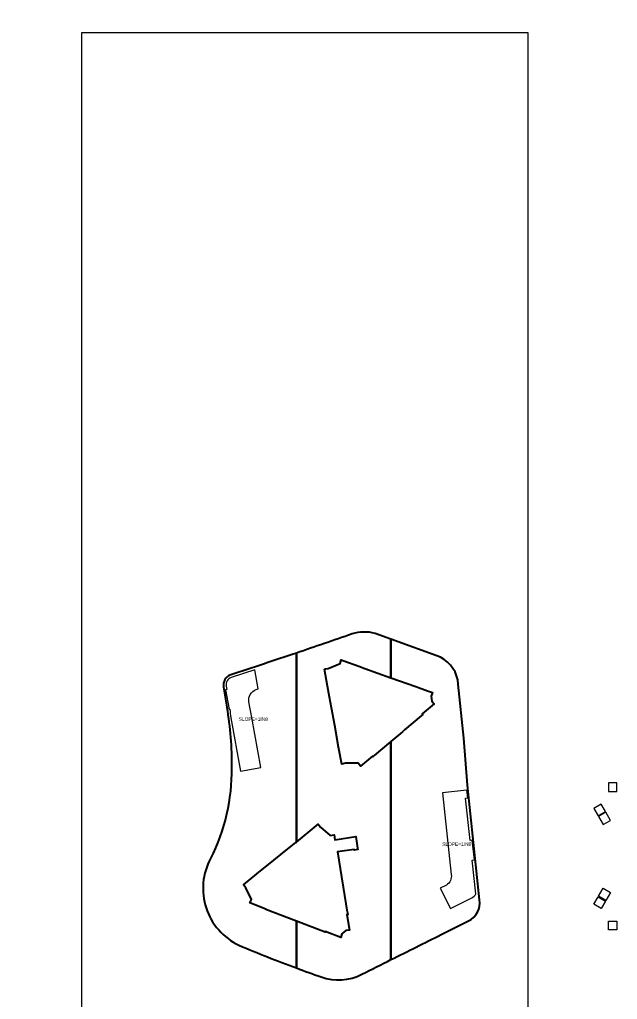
# Model space of a CAD drawing. Header units: metres. Extents: x 256329 to 886268, y -249371 to 355.
# Drawn here: x 286507.8 to 286680.4, y -810.3 to -527.4 of the extents above; entities that cross this region are included whole.
import ezdxf

# ---------------------------------------------------------------- set-up
doc = ezdxf.new("R2010")
doc.units = ezdxf.units.M
doc.header["$MEASUREMENT"] = 0
doc.layers.get('0').update_dxf_attribs({"lineweight": 18})
doc.layers.add('A-AREA-BUP', color=30, linetype='Continuous', lineweight=0, plot=False)
for name, color, linetype, lineweight in [('BLK_2_FLR_1_LIFT_10', 1, 'Continuous', 0), ('BLK_2_FLR_1_LIFT_2', 1, 'Continuous', 0), ('BLK_2_FLR_1_LIFT_3', 1, 'Continuous', 0), ('BLK_2_FLR_1_LIFT_4', 1, 'Continuous', 0), ('BLK_2_FLR_1_LIFT_8', 1, 'Continuous', 0), ('BLK_2_FLR_1_LIFT_9', 1, 'Continuous', 0), ('BLK_2_FLR_1_VEHICLE_RAMP_2', 7, 'Continuous', 0), ('BLK_2_FLR_1_VEHICLE_RAMP_3', 7, 'Continuous', 0)]:
    doc.layers.add(name, color=color, linetype=linetype, lineweight=lineweight)
doc.layers.add('SPECIAL_PARKING', color=7, linetype='Continuous', plot=False)
doc.styles.get("Standard").update_dxf_attribs({"font": 'arial.ttf'})

msp = doc.modelspace()

# ---------------------------------------------------------------- linework, layer by layer
at = {"elevation": 101311.467758}
msp.add_lwpolyline([(286525.763183, -531.059691), (286654.568333, -531.059691), (286654.568333, -835.468127), (286525.763183, -835.468127)], close=True, dxfattribs=at)
at = {"layer": 'A-AREA-BUP', "elevation": 101210.25339}
msp.add_lwpolyline([(286568.75885, -716.572027, 0.004672), (286603.812243, -704.77697, -0.144172), (286610.475893, -704.604643), (286629.341427, -711.499536, -0.26933), (286634.464537, -719.278894), (286636.107972, -734.884236), (286637.116625, -748.408585), (286640.628188, -781.515359, -0.334868), (286637.411674, -787.653697), (286629.553258, -791.584104, 0.001277), (286606.658236, -803.035105, -0.202785), (286594.878988, -803.789659, -0.015567), (286571.15, -794.659538, -0.430968), (286562.972956, -769.573985, 0.117898), (286569.00397, -743.419025, 0.042938), (286567.64404, -725.916647), (286566.689206, -720.114155, -0.370217)], format="xyb", close=True, dxfattribs=at)
at = {"layer": 'A-AREA-BUP'}
for points, elevation in [([(286598.793352, -731.207973), (286599.913229, -737.452192), (286599.883457, -737.457654), (286600.832734, -742.33378), (286601.880819, -742.067208), (286605.561028, -742.096736), (286606.289426, -742.968564), (286609.687568, -740.082982), (286609.807625, -740.223979), (286610.213894, -739.890267), (286615.050881, -735.79526), (286618.3369, -733.02176), (286618.967965, -732.442797), (286623.764758, -728.365765), (286624.203637, -727.993003), (286624.08326, -727.851275), (286627.550751, -724.90567), (286626.808263, -724.153624), (286626.611075, -722.697854), (286627.051892, -721.688036), (286625.561781, -721.15693), (286625.559358, -721.153661), (286622.217501, -719.967366), (286607.534116, -714.698722), (286605.736021, -714.099027), (286605.75922, -714.024863), (286601.477516, -712.496185), (286600.637574, -712.217864), (286600.346649, -713.290808), (286596.893762, -714.756531), (286596.174232, -714.888015), (286595.816594, -714.953369), (286596.716996, -719.880679), (286597.264304, -723.026443), (286597.863522, -726.116444), (286598.793352, -731.207973)], 101312.577064), ([(286602.430451, -785.093571), (286599.638092, -767.677272), (286604.402524, -766.97296), (286604.434027, -767.170584), (286605.455282, -767.007218), (286605.390958, -766.605109), (286604.870558, -763.298047), (286598.863387, -764.258086), (286598.622522, -762.754875), (286597.502239, -762.94359), (286594.687088, -760.572992), (286594.064167, -759.68896), (286587.562281, -764.988269), (286585.260273, -766.831705), (286581.263163, -770.078979), (286576.324421, -774.075979), (286572.448761, -777.22814), (286573.139707, -778.078826), (286574.809879, -781.43759), (286574.333228, -782.441906), (286578.933258, -784.194529), (286578.891216, -784.306238), (286596.047239, -790.871275), (286596.072201, -790.705794), (286600.55879, -792.422901), (286600.880517, -791.369077), (286601.976931, -790.391311), (286603.030031, -790.30276), (286602.311048, -785.810194), (286602.538382, -785.775617), (286602.453397, -785.24487)], 101311.467758)]:
    msp.add_lwpolyline(points, close=True, dxfattribs=dict(at, elevation=elevation))
at = {"layer": 'BLK_2_FLR_1_LIFT_10', "color": 1, "linetype": 'ByBlock', "lineweight": 9, "elevation": 0.042641}
msp.add_lwpolyline([(286678.453449, -779.393885), (286677.101488, -781.731021), (286674.980175, -780.505243), (286676.332136, -778.168107)], close=True, dxfattribs=at)
at = {"layer": 'BLK_2_FLR_1_LIFT_2', "color": 1, "linetype": 'ByBlock', "lineweight": 9, "elevation": 0.042641}
msp.add_lwpolyline([(286677.909974, -750.253649), (286680.310587, -750.253649), (286680.310587, -747.804249), (286677.909974, -747.804249)], close=True, dxfattribs=at)
at = {"layer": 'BLK_2_FLR_1_LIFT_3', "color": 1, "linetype": 'ByBlock', "lineweight": 9, "elevation": 0.159638}
msp.add_lwpolyline([(286675.773189, -753.95198), (286673.646096, -755.165416), (286674.855481, -757.262233), (286676.98846, -756.030628)], close=True, dxfattribs=at)
at = {"layer": 'BLK_2_FLR_1_LIFT_4', "color": 1, "linetype": 'ByBlock', "lineweight": 9, "elevation": 0.042641}
msp.add_lwpolyline([(286678.453449, -758.589593), (286677.101488, -756.252457), (286674.980175, -757.478235), (286676.332136, -759.815371)], close=True, dxfattribs=at)
at = {"layer": 'BLK_2_FLR_1_LIFT_8', "color": 1, "linetype": 'ByBlock', "lineweight": 9, "elevation": 0.042641}
msp.add_lwpolyline([(286677.909974, -787.72983), (286680.310587, -787.72983), (286680.310587, -790.179229), (286677.909974, -790.179229)], close=True, dxfattribs=at)
at = {"layer": 'BLK_2_FLR_1_LIFT_9', "color": 1, "linetype": 'ByBlock', "lineweight": 9, "elevation": 0.159638}
msp.add_lwpolyline([(286675.773189, -784.031498), (286673.646096, -782.818062), (286674.855481, -780.721245), (286676.98846, -781.95285)], close=True, dxfattribs=at)
at = {"layer": 'BLK_2_FLR_1_VEHICLE_RAMP_2', "color": 2, "elevation": 101311.467758}
msp.add_lwpolyline([(286574.849874, -728.917946), (286574.027049, -724.379889, -0.369785), (286576.095651, -720.84136), (286576.707, -720.629632), (286575.70739, -715.116564), (286568.917364, -717.348166, 0.37022), (286567.447035, -719.882926), (286567.603513, -720.833837), (286567.295454, -720.88453), (286568.312217, -726.492202), (286568.494468, -726.471548, -0.003415), (286568.763724, -728.982363), (286571.555808, -744.381315), (286577.459548, -743.31087)], format="xyb", close=True, dxfattribs=at)
at = {"layer": 'BLK_2_FLR_1_VEHICLE_RAMP_3', "color": 2, "elevation": 101311.467758}
msp.add_lwpolyline([(286638.518668, -764.322445), (286637.92337, -764.398255), (286636.598337, -752.166977), (286637.194847, -752.102356), (286636.957679, -749.913072), (286629.936705, -750.657787), (286632.442698, -774.217479, -0.30707), (286631.031994, -777.333533), (286629.270566, -778.209004), (286632.218427, -784.082192), (286638.36284, -780.997092, 0.143732), (286639.595672, -779.830893), (286638.535135, -770.045476), (286639.131652, -769.980855)], format="xyb", close=True, dxfattribs=at)
at = {"layer": 'SPECIAL_PARKING', "color": 3, "ltscale": 0.05}
for points in [[(286615.050881, -735.79526), (286610.213894, -739.890267), (286609.807625, -740.223979), (286609.687568, -740.082982), (286606.289426, -742.968564), (286605.561028, -742.096736), (286601.880819, -742.067208), (286600.832734, -742.33378), (286599.883457, -737.457654), (286599.913229, -737.452192), (286598.793352, -731.207973), (286597.863522, -726.116444), (286597.264304, -723.026443), (286596.716996, -719.880679), (286595.816594, -714.953369), (286596.174232, -714.888015), (286596.893762, -714.756531), (286600.346649, -713.290808), (286600.637574, -712.217864), (286601.477516, -712.496185), (286605.75922, -714.024863), (286605.736021, -714.099027), (286607.534116, -714.698722), (286615.050881, -717.395863), (286615.050881, -706.27669), (286610.475893, -704.604643, 0.144172), (286603.812243, -704.77697, -0.002147), (286587.732608, -710.278136), (286587.732608, -764.849445), (286594.064167, -759.68896), (286594.687088, -760.572992), (286597.502239, -762.94359), (286598.622522, -762.754875), (286598.863387, -764.258086), (286604.870558, -763.298047), (286605.390958, -766.605109), (286605.455282, -767.007218), (286604.434027, -767.170584), (286604.402524, -766.97296), (286599.638092, -767.677272), (286602.430451, -785.093571), (286602.453397, -785.24487), (286602.538382, -785.775617), (286602.311048, -785.810194), (286603.030031, -790.30276), (286601.976931, -790.391311), (286600.880517, -791.369077), (286600.55879, -792.422901), (286596.072201, -790.705794), (286596.047239, -790.871275), (286587.732608, -787.689544), (286587.732608, -801.217637, 0.004649), (286594.878988, -803.789659, 0.202785), (286606.658236, -803.035105, -0.000468), (286615.050881, -798.820526)], [(286637.116625, -748.408585), (286636.107972, -734.884236), (286634.464537, -719.278894, 0.26933), (286629.341427, -711.499536), (286615.050881, -706.27669), (286615.050881, -717.395863), (286622.217501, -719.967366), (286625.559358, -721.153661), (286625.561781, -721.15693), (286627.051892, -721.688036), (286626.611075, -722.697854), (286626.808263, -724.153624), (286627.550751, -724.90567), (286624.08326, -727.851275), (286624.203637, -727.993003), (286623.764758, -728.365765), (286618.967965, -732.442797), (286618.3369, -733.02176), (286615.050881, -735.79526), (286615.050881, -798.820526, -0.000808), (286629.553258, -791.584104), (286637.411674, -787.653697, 0.334868), (286640.628188, -781.515359)], [(286587.732608, -710.278136, -0.002525), (286568.75885, -716.572027, 0.370217), (286566.689206, -720.114155), (286567.64404, -725.916647, -0.042938), (286569.00397, -743.419025, -0.117898), (286562.972956, -769.573985, 0.430968), (286571.15, -794.659538, 0.010917), (286587.732608, -801.217637), (286587.732608, -787.689544), (286578.891216, -784.306238), (286578.933258, -784.194529), (286574.333228, -782.441906), (286574.809879, -781.43759), (286573.139707, -778.078826), (286572.448761, -777.22814), (286576.324421, -774.075979), (286581.263163, -770.078979), (286585.260273, -766.831705), (286587.562281, -764.988269), (286587.732608, -764.849445)]]:
    msp.add_lwpolyline(points, format="xyb", close=True, dxfattribs=at)

# ---------------------------------------------------------------- texts
at = {"layer": 'BLK_2_FLR_1_VEHICLE_RAMP_2', "color": 2, "insert": (286571.066581, -728.857811), "char_height": 1, "width": 1.687746, "attachment_point": 1}
msp.add_mtext('SLOPE=1IN8', dxfattribs=at)
at = {"layer": 'BLK_2_FLR_1_VEHICLE_RAMP_3', "color": 2, "insert": (286629.818346, -764.962899, 101311.467758), "char_height": 1, "width": 1.687746, "attachment_point": 1}
msp.add_mtext('SLOPE=1IN8', dxfattribs=at)

doc.saveas('drawing.dxf')
